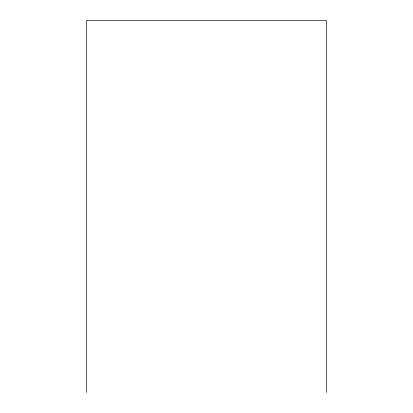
<?xml version="1.0" encoding="UTF-8"?>
<svg xmlns="http://www.w3.org/2000/svg" width="413" height="413" viewBox="0 0 413 413"><rect width="100%" height="100%" fill="white"/><g stroke="black" fill="none" stroke-linecap="round" stroke-linejoin="round"><path stroke-width="0.62" d="M326.518 392.35L326.518 20.65L86.482 20.65L86.482 392.35"/></g></svg>
